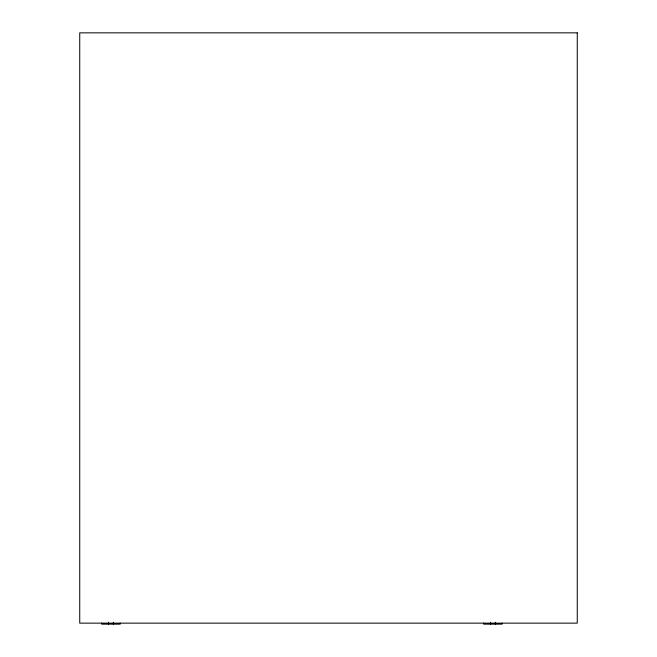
<?xml version="1.0" encoding="UTF-8"?>
<svg xmlns="http://www.w3.org/2000/svg" width="657" height="657" viewBox="0 0 657 657"><rect width="100%" height="100%" fill="white"/><g stroke="black" fill="none" stroke-linecap="round" stroke-linejoin="round"><path stroke-width="0.99" d="M502.178 623.14L502.178 624.15L483.626 624.15L483.626 623.14M495.362 622.278L495.362 624.15M490.508 622.278L490.508 624.15M120.182 623.14L120.182 624.15L101.63 624.15L101.63 623.14M113.365 622.278L113.365 624.15M108.512 622.278L108.512 624.15M577.265 32.85L79.735 32.85L79.735 623.14L577.265 623.14L577.265 32.85"/></g></svg>
